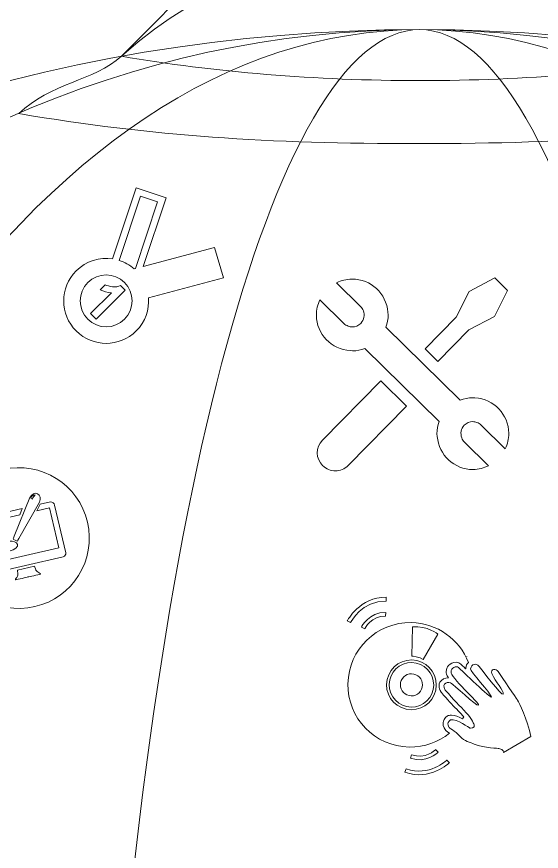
# Model space of a CAD drawing. Header units: inches. Extents: x 147 to 457, y -536 to -220.
# Drawn here: x 268.5 to 314.2, y -332 to -259.3 of the extents above; entities that cross this region are included whole.
import ezdxf

# ---------------------------------------------------------------- set-up
doc = ezdxf.new("R2010")
doc.units = ezdxf.units.IN
doc.header["$MEASUREMENT"] = 0
doc.layers.add('Layer 1', color=7, linetype='Continuous')

# ---------------------------------------------------------------- blocks, each defined once
blk = doc.blocks.new('block 5')
at = {"layer": 'Layer 1', "lineweight": 0}
for points in [[(303.59, -260.414), (238.257, -260.414), (183.057, -303.759), (165.153, -363.258), (165.153, -363.258), (442.028, -363.258), (442.028, -363.258), (424.123, -303.759), (368.923, -260.414), (303.59, -260.414)], [(303.59, -260.414), (253.373, -260.414), (210.944, -303.759), (197.185, -363.258), (197.185, -363.258), (409.998, -363.258), (409.998, -363.258), (396.235, -303.759), (353.809, -260.414), (303.59, -260.414)], [(303.59, -260.414), (270.146, -260.414), (241.89, -303.759), (232.725, -363.258), (232.725, -363.258), (374.457, -363.258), (374.457, -363.258), (365.291, -303.759), (337.035, -260.414), (303.59, -260.414)], [(303.59, -260.414), (290.645, -260.414), (279.709, -303.759), (276.164, -363.258), (276.164, -363.258), (331.018, -363.258), (331.018, -363.258), (327.471, -303.759), (316.534, -260.414), (303.59, -260.414)]]:
    blk.add_open_spline(points, degree=3, knots=[0, 0, 0, 0, 1, 1, 1, 2, 2, 2, 3, 3, 3, 3], dxfattribs=at)
blk = doc.blocks.new('block 58')
at = {"layer": 'Layer 1', "lineweight": 0}
for points, knots in [([(297.581, -312.048), (297.581, -312.048), (297.291, -311.905), (297.291, -311.905), (297.303, -311.883), (298.36, -309.807), (300.683, -309.847), (300.683, -309.847), (300.677, -310.167), (300.677, -310.167), (298.562, -310.132), (297.59, -312.028), (297.581, -312.048)], [0, 0, 0, 0, 1, 1, 1, 2, 2, 2, 3, 3, 3, 4, 4, 4, 4]), ([(298.519, -312.442), (298.545, -312.389), (299.185, -311.133), (300.635, -311.156), (300.635, -311.156), (300.63, -311.478), (300.63, -311.478), (299.386, -311.457), (298.829, -312.54), (298.805, -312.585), (298.805, -312.585), (298.519, -312.442), (298.519, -312.442)], [0, 0, 0, 0, 1, 1, 1, 2, 2, 2, 3, 3, 3, 4, 4, 4, 4]), ([(306.183, -321.677), (306.092, -321.61), (306.006, -321.55), (305.934, -321.502), (305.934, -321.502), (305.898, -321.478), (305.898, -321.478), (305.898, -321.478), (305.869, -321.445), (305.869, -321.445), (305.82, -321.395), (305.585, -321.117), (305.633, -320.757), (305.652, -320.595), (305.738, -320.363), (306.027, -320.178), (306.027, -320.178), (306.086, -320.141), (306.086, -320.141), (306.086, -320.141), (306.154, -320.127), (306.154, -320.127), (306.217, -320.115), (306.283, -320.108), (306.354, -320.109), (306.65, -320.114), (307.004, -320.251), (307.319, -320.412), (307.357, -320.357), (307.392, -320.3), (307.425, -320.244), (307.394, -320.207), (307.361, -320.17), (307.326, -320.132), (307.15, -319.946), (306.984, -319.771), (306.814, -319.596), (306.419, -319.185), (306.01, -318.76), (305.488, -318.139), (305.488, -318.139), (305.463, -318.106), (305.463, -318.106), (305.186, -317.691), (305.277, -317.387), (305.356, -317.244), (305.49, -316.997), (305.782, -316.85), (306.099, -316.866), (305.922, -316.614), (305.868, -316.442), (305.9, -316.292), (305.903, -316.105), (305.973, -315.927), (306.105, -315.783), (306.271, -315.6), (306.521, -315.49), (306.758, -315.494), (306.928, -315.496), (307.082, -315.56), (307.19, -315.673), (307.241, -315.727), (307.391, -315.872), (307.597, -316.068), (307.596, -316.047), (307.598, -316.026), (307.603, -316.003), (307.631, -315.811), (307.713, -315.644), (307.832, -315.517), (307.061, -313.515), (305.137, -312.079), (302.861, -312.041), (299.867, -311.99), (297.398, -314.377), (297.348, -317.372), (297.297, -320.367), (299.684, -322.836), (302.679, -322.886), (304.004, -322.908), (305.227, -322.452), (306.183, -321.677)], [0, 0, 0, 0, 1, 1, 1, 2, 2, 2, 3, 3, 3, 4, 4, 4, 5, 5, 5, 6, 6, 6, 7, 7, 7, 8, 8, 8, 9, 9, 9, 10, 10, 10, 11, 11, 11, 12, 12, 12, 13, 13, 13, 14, 14, 14, 15, 15, 15, 16, 16, 16, 17, 17, 17, 18, 18, 18, 19, 19, 19, 20, 20, 20, 21, 21, 21, 22, 22, 22, 23, 23, 23, 24, 24, 24, 25, 25, 25, 26, 26, 26, 27, 27, 27, 27]), ([(302.961, -312.42), (302.961, -312.42), (302.961, -312.42), (302.961, -312.42), (304.269, -312.324), (305.184, -313.043), (305.184, -313.043), (305.184, -313.043), (303.903, -315.249), (303.903, -315.249), (303.603, -315.008), (302.917, -314.974), (302.917, -314.974), (302.917, -314.974), (302.961, -312.42), (302.961, -312.42)], [0, 0, 0, 0, 1, 1, 1, 2, 2, 2, 3, 3, 3, 4, 4, 4, 5, 5, 5, 5]), ([(300.709, -317.428), (300.729, -316.234), (301.718, -315.279), (302.913, -315.3), (304.107, -315.319), (305.064, -316.307), (305.043, -317.501), (305.023, -318.695), (304.034, -319.65), (302.84, -319.631), (301.645, -319.611), (300.689, -318.623), (300.709, -317.428)], [0, 0, 0, 0, 1, 1, 1, 2, 2, 2, 3, 3, 3, 4, 4, 4, 4]), ([(307.688, -314.992), (307.686, -314.984), (307.685, -314.977), (307.685, -314.97), (307.685, -314.976), (307.687, -314.98), (307.692, -314.986), (307.692, -314.987), (307.69, -314.99), (307.688, -314.992)], [0, 0, 0, 0, 1, 1, 1, 2, 2, 2, 3, 3, 3, 3]), ([(304.813, -317.497), (304.831, -316.431), (303.977, -315.546), (302.91, -315.526), (301.84, -315.509), (300.958, -316.365), (300.939, -317.432), (300.922, -318.501), (301.776, -319.384), (302.844, -319.401), (303.912, -319.419), (304.795, -318.565), (304.813, -317.497)], [0, 0, 0, 0, 1, 1, 1, 2, 2, 2, 3, 3, 3, 4, 4, 4, 4]), ([(310.893, -323.363), (310.893, -323.363), (310.981, -323.081), (310.474, -322.997), (310.474, -322.997), (309.253, -322.959), (308.34, -322.641), (308.069, -322.506), (307.404, -322.319), (307.171, -322.015), (306.935, -321.71), (306.197, -321.21), (306.197, -321.21), (306.197, -321.21), (305.822, -320.807), (306.282, -320.514), (306.818, -320.404), (307.956, -321.227), (307.956, -321.227), (307.956, -321.227), (308.448, -321.272), (308.333, -320.939), (308.333, -320.939), (308.196, -320.481), (307.653, -319.896), (307.067, -319.27), (306.561, -318.791), (305.826, -317.917), (305.408, -317.289), (306.168, -317.136), (306.371, -317.351), (306.442, -317.323), (308.564, -319.405), (308.723, -319.231), (308.829, -319.113), (306.164, -316.657), (306.329, -316.365), (306.286, -315.988), (306.799, -315.77), (306.972, -315.952), (307.17, -316.157), (309.909, -318.779), (309.843, -318.515), (309.764, -318.205), (307.994, -316.273), (308.023, -316.081), (308.088, -315.667), (308.513, -315.511), (308.77, -315.863), (308.831, -315.947), (310.797, -318.542), (310.862, -318.28), (310.936, -317.972), (310.194, -317.197), (309.884, -316.487), (309.701, -316.075), (310.245, -316.008), (310.435, -316.318), (310.766, -316.867), (312.021, -318.63), (312.082, -318.757), (312.082, -318.757), (312.752, -319.862), (313.142, -321.443), (313.142, -321.443), (313.274, -321.95), (313.274, -321.95), (313.274, -321.95), (310.893, -323.363), (310.893, -323.363)], [0, 0, 0, 0, 1, 1, 1, 2, 2, 2, 3, 3, 3, 4, 4, 4, 5, 5, 5, 6, 6, 6, 7, 7, 7, 8, 8, 8, 9, 9, 9, 10, 10, 10, 11, 11, 11, 12, 12, 12, 13, 13, 13, 14, 14, 14, 15, 15, 15, 16, 16, 16, 17, 17, 17, 18, 18, 18, 19, 19, 19, 20, 20, 20, 21, 21, 21, 22, 22, 22, 23, 23, 23, 23]), ([(301.913, -317.448), (301.922, -316.917), (302.361, -316.494), (302.893, -316.503), (303.425, -316.512), (303.848, -316.95), (303.839, -317.48), (303.83, -318.013), (303.392, -318.438), (302.86, -318.428), (302.329, -318.419), (301.904, -317.981), (301.913, -317.448)], [0, 0, 0, 0, 1, 1, 1, 2, 2, 2, 3, 3, 3, 4, 4, 4, 4]), ([(304.981, -323.105), (304.981, -323.105), (305.206, -323.334), (305.206, -323.334), (305.163, -323.377), (304.144, -324.352), (302.783, -323.853), (302.783, -323.853), (302.894, -323.552), (302.894, -323.552), (304.061, -323.98), (304.944, -323.14), (304.981, -323.105)], [0, 0, 0, 0, 1, 1, 1, 2, 2, 2, 3, 3, 3, 4, 4, 4, 4]), ([(305.962, -324.016), (305.962, -324.016), (306.185, -324.245), (306.185, -324.245), (306.169, -324.261), (304.488, -325.875), (302.308, -325.074), (302.308, -325.074), (302.419, -324.773), (302.419, -324.773), (304.404, -325.503), (305.946, -324.03), (305.962, -324.016)], [0, 0, 0, 0, 1, 1, 1, 2, 2, 2, 3, 3, 3, 4, 4, 4, 4])]:
    blk.add_open_spline(points, degree=3, knots=knots, dxfattribs=at)
blk = doc.blocks.new('block 57')
at = {"layer": 'Layer 1'}
blk.add_blockref('block 58', (0, 0), dxfattribs=at)
blk = doc.blocks.new('block 74')
at = {"layer": 'Layer 1', "lineweight": 0}
blk.add_open_spline([(269.892, -301.292), (269.892, -301.292), (269.893, -301.136), (270.131, -300.909), (270.131, -300.909), (269.829, -300.932), (269.737, -301.208), (269.854, -301.265), (269.892, -301.292), (269.892, -301.292)], degree=3, knots=[0, 0, 0, 0, 1, 1, 1, 2, 2, 2, 3, 3, 3, 3], dxfattribs=at)
blk = doc.blocks.new('block 73')
at = {"layer": 'Layer 1'}
blk.add_blockref('block 74', (0, 0), dxfattribs=at)
blk = doc.blocks.new('block 76')
at = {"layer": 'Layer 1', "lineweight": 0}
for points, knots in [([(267.328, -298.725), (264.034, -299.486), (261.98, -302.776), (262.743, -306.071), (263.506, -309.366), (266.796, -311.418), (270.091, -310.656), (273.385, -309.893), (275.437, -306.604), (274.676, -303.309), (273.913, -300.014), (270.623, -297.961), (267.328, -298.725)], [0, 0, 0, 0, 1, 1, 1, 2, 2, 2, 3, 3, 3, 4, 4, 4, 4]), ([(270.335, -300.826), (270.563, -300.936), (270.631, -301.266), (270.489, -301.56), (270.489, -301.56), (268.701, -304.714), (268.701, -304.714), (268.557, -305.01), (268.602, -304.988), (268.373, -304.877), (268.145, -304.767), (268.155, -304.815), (268.298, -304.52), (268.298, -304.52), (269.663, -301.162), (269.663, -301.162), (269.805, -300.866), (270.107, -300.716), (270.335, -300.826)], [0, 0, 0, 0, 1, 1, 1, 2, 2, 2, 3, 3, 3, 4, 4, 4, 5, 5, 5, 6, 6, 6, 6]), ([(272.776, -305.966), (272.812, -306.123), (272.712, -306.278), (272.555, -306.315), (272.555, -306.315), (265.969, -307.839), (265.969, -307.839), (265.81, -307.876), (265.653, -307.781), (265.616, -307.623), (265.616, -307.623), (264.655, -303.471), (264.655, -303.471), (264.619, -303.312), (264.705, -303.104), (264.864, -303.067), (264.864, -303.067), (268.974, -302.115), (268.974, -302.115), (268.974, -302.115), (268.782, -302.663), (268.782, -302.663), (268.782, -302.663), (265.165, -303.499), (265.165, -303.499), (265.165, -303.499), (265.967, -306.96), (265.967, -306.96), (265.967, -306.96), (272.17, -305.524), (272.17, -305.524), (272.17, -305.524), (271.37, -302.064), (271.37, -302.064), (271.37, -302.064), (270.271, -302.318), (270.271, -302.318), (270.271, -302.318), (270.557, -301.748), (270.557, -301.748), (270.557, -301.748), (271.45, -301.542), (271.45, -301.542), (271.607, -301.506), (271.778, -301.655), (271.814, -301.814), (271.814, -301.814), (272.776, -305.966), (272.776, -305.966)], [0, 0, 0, 0, 1, 1, 1, 2, 2, 2, 3, 3, 3, 4, 4, 4, 5, 5, 5, 6, 6, 6, 7, 7, 7, 8, 8, 8, 9, 9, 9, 10, 10, 10, 11, 11, 11, 12, 12, 12, 13, 13, 13, 14, 14, 14, 15, 15, 15, 16, 16, 16, 16]), ([(268.437, -305.563), (267.836, -305.993), (266.834, -305.998), (267.23, -305.903), (267.625, -305.809), (267.652, -305.702), (267.69, -305.274), (267.783, -304.591), (269.038, -305.135), (268.437, -305.563)], [0, 0, 0, 0, 1, 1, 1, 2, 2, 2, 3, 3, 3, 3]), ([(270.542, -307.833), (270.45, -307.867), (269.559, -308.061), (269.493, -308.075), (269.428, -308.092), (268.54, -308.309), (268.444, -308.317), (268.344, -308.328), (268.422, -308.226), (268.525, -308.106), (268.628, -307.986), (268.603, -307.821), (268.603, -307.821), (268.603, -307.821), (268.575, -307.487), (268.575, -307.487), (268.575, -307.487), (270.058, -307.144), (270.058, -307.144), (270.058, -307.144), (270.18, -307.456), (270.18, -307.456), (270.18, -307.456), (270.227, -307.603), (270.373, -307.666), (270.518, -307.728), (270.637, -307.797), (270.542, -307.833)], [0, 0, 0, 0, 1, 1, 1, 2, 2, 2, 3, 3, 3, 4, 4, 4, 5, 5, 5, 6, 6, 6, 7, 7, 7, 8, 8, 8, 9, 9, 9, 9])]:
    blk.add_open_spline(points, degree=3, knots=knots, dxfattribs=at)
blk = doc.blocks.new('block 75')
at = {"layer": 'Layer 1'}
blk.add_blockref('block 76', (0, 0), dxfattribs=at)
blk = doc.blocks.new('block 72')
at = {"layer": 'Layer 1'}
for name in ['block 75', 'block 73']:
    blk.add_blockref(name, (0, 0), dxfattribs=at)
blk = doc.blocks.new('block 83')
at = {"layer": 'Layer 1', "lineweight": 0}
for points, knots in [([(279.987, -283.76), (279.987, -283.76), (286.512, -282.016), (286.512, -282.016), (286.512, -282.016), (285.737, -279.388), (285.737, -279.388), (285.737, -279.388), (279.526, -281.047), (279.526, -281.047), (279.526, -281.047), (281.51, -275.053), (281.51, -275.053), (281.51, -275.053), (278.908, -274.194), (278.908, -274.194), (278.908, -274.194), (276.86, -280.385), (276.86, -280.385), (275.735, -280.214), (274.547, -280.557), (273.683, -281.421), (272.24, -282.864), (272.241, -285.212), (273.685, -286.656), (275.127, -288.099), (277.476, -288.1), (278.918, -286.656), (279.711, -285.863), (280.065, -284.798), (279.987, -283.76)], [0, 0, 0, 0, 1, 1, 1, 2, 2, 2, 3, 3, 3, 4, 4, 4, 5, 5, 5, 6, 6, 6, 7, 7, 7, 8, 8, 8, 9, 9, 9, 10, 10, 10, 10]), ([(279.274, -274.923), (279.274, -274.923), (280.781, -275.419), (280.781, -275.419), (280.781, -275.419), (278.859, -281.228), (278.859, -281.228), (278.859, -281.228), (278.739, -281.259), (278.739, -281.259), (278.347, -280.913), (277.898, -280.665), (277.424, -280.515), (277.424, -280.515), (279.274, -274.923), (279.274, -274.923)], [0, 0, 0, 0, 1, 1, 1, 2, 2, 2, 3, 3, 3, 4, 4, 4, 5, 5, 5, 5]), ([(274.705, -285.635), (273.823, -284.754), (273.824, -283.32), (274.705, -282.44), (275.585, -281.559), (277.018, -281.559), (277.899, -282.441), (278.78, -283.321), (278.78, -284.755), (277.899, -285.636), (277.019, -286.516), (275.585, -286.516), (274.705, -285.635)], [0, 0, 0, 0, 1, 1, 1, 2, 2, 2, 3, 3, 3, 4, 4, 4, 4])]:
    blk.add_open_spline(points, degree=3, knots=knots, dxfattribs=at)
blk = doc.blocks.new('block 82')
at = {"layer": 'Layer 1'}
blk.add_blockref('block 83', (0, 0), dxfattribs=at)
blk = doc.blocks.new('block 85')
at = {"layer": 'Layer 1', "lineweight": 0}
blk.add_open_spline([(276.853, -282.803), (276.589, -282.77), (276.374, -282.71), (276.206, -282.627), (276.206, -282.627), (275.769, -283.065), (275.769, -283.065), (276.087, -283.226), (276.417, -283.311), (276.758, -283.324), (276.758, -283.324), (274.938, -285.144), (274.938, -285.144), (274.938, -285.144), (275.421, -285.627), (275.421, -285.627), (275.421, -285.627), (277.952, -283.096), (277.952, -283.096), (277.952, -283.096), (277.56, -282.704), (277.56, -282.704), (277.351, -282.803), (277.115, -282.836), (276.853, -282.803)], degree=3, knots=[0, 0, 0, 0, 1, 1, 1, 2, 2, 2, 3, 3, 3, 4, 4, 4, 5, 5, 5, 6, 6, 6, 7, 7, 7, 8, 8, 8, 8], dxfattribs=at)
blk = doc.blocks.new('block 84')
at = {"layer": 'Layer 1'}
blk.add_blockref('block 85', (0, 0), dxfattribs=at)
blk = doc.blocks.new('block 81')
at = {"layer": 'Layer 1'}
for name in ['block 82', 'block 84']:
    blk.add_blockref(name, (0, 0), dxfattribs=at)
blk = doc.blocks.new('block 99')
at = {"layer": 'Layer 1', "lineweight": 0}
blk.add_open_spline([(295.13, -296.175), (294.524, -296.789), (294.532, -297.778), (295.147, -298.383), (295.455, -298.686), (295.857, -298.835), (296.256, -298.831), (296.657, -298.828), (297.055, -298.672), (297.358, -298.366), (297.358, -298.366), (302.445, -293.194), (302.445, -293.194), (302.445, -293.194), (300.217, -291.001), (300.217, -291.001), (300.217, -291.001), (295.13, -296.175), (295.13, -296.175)], degree=3, knots=[0, 0, 0, 0, 1, 1, 1, 2, 2, 2, 3, 3, 3, 4, 4, 4, 5, 5, 5, 6, 6, 6, 6], dxfattribs=at)
blk = doc.blocks.new('block 98')
at = {"layer": 'Layer 1'}
blk.add_blockref('block 99', (0, 0), dxfattribs=at)
blk = doc.blocks.new('block 101')
at = {"layer": 'Layer 1', "lineweight": 0}
blk.add_lwpolyline([(307.872, -286.56), (310.095, -285.387), (311.248, -283.118), (310.148, -282.036), (307.896, -283.224), (306.759, -285.466), (304.061, -288.21), (305.173, -289.303), (307.872, -286.56)], dxfattribs=at)
blk = doc.blocks.new('block 100')
at = {"layer": 'Layer 1'}
blk.add_blockref('block 101', (0, 0), dxfattribs=at)
blk = doc.blocks.new('block 103')
at = {"layer": 'Layer 1', "lineweight": 0}
blk.add_open_spline([(308.409, -292.486), (308.409, -292.486), (308.198, -292.469), (308.198, -292.469), (307.818, -292.471), (307.457, -292.553), (307.121, -292.68), (307.121, -292.68), (300.654, -286.319), (300.654, -286.319), (300.775, -285.98), (300.85, -285.62), (300.848, -285.236), (300.848, -285.236), (300.824, -285.027), (300.824, -285.027), (300.699, -283.402), (299.35, -282.125), (297.696, -282.137), (297.216, -282.142), (296.766, -282.263), (296.36, -282.46), (296.36, -282.46), (298.453, -284.521), (298.453, -284.521), (298.563, -284.629), (298.64, -284.755), (298.691, -284.892), (298.829, -285.261), (298.76, -285.692), (298.466, -285.991), (298.263, -286.197), (297.998, -286.302), (297.731, -286.304), (297.608, -286.305), (297.487, -286.279), (297.367, -286.234), (297.231, -286.186), (297.103, -286.112), (296.991, -286.004), (296.991, -286.004), (294.899, -283.945), (294.899, -283.945), (294.707, -284.355), (294.593, -284.806), (294.597, -285.288), (294.612, -286.942), (295.911, -288.27), (297.539, -288.367), (297.539, -288.367), (297.748, -288.387), (297.748, -288.387), (298.13, -288.384), (298.491, -288.303), (298.826, -288.176), (298.826, -288.176), (305.293, -294.536), (305.293, -294.536), (305.171, -294.874), (305.097, -295.236), (305.1, -295.618), (305.1, -295.618), (305.123, -295.83), (305.123, -295.83), (305.247, -297.452), (306.596, -298.731), (308.251, -298.718), (308.731, -298.713), (309.181, -298.593), (309.587, -298.394), (309.587, -298.394), (307.493, -296.333), (307.493, -296.333), (307.384, -296.226), (307.309, -296.097), (307.257, -295.961), (307.117, -295.594), (307.185, -295.163), (307.481, -294.862), (307.684, -294.657), (307.95, -294.554), (308.215, -294.551), (308.34, -294.548), (308.462, -294.575), (308.578, -294.618), (308.715, -294.669), (308.847, -294.739), (308.955, -294.848), (308.955, -294.848), (311.048, -296.909), (311.048, -296.909), (311.241, -296.499), (311.355, -296.046), (311.351, -295.566), (311.336, -293.913), (310.035, -292.582), (308.409, -292.486)], degree=3, knots=[0, 0, 0, 0, 1, 1, 1, 2, 2, 2, 3, 3, 3, 4, 4, 4, 5, 5, 5, 6, 6, 6, 7, 7, 7, 8, 8, 8, 9, 9, 9, 10, 10, 10, 11, 11, 11, 12, 12, 12, 13, 13, 13, 14, 14, 14, 15, 15, 15, 16, 16, 16, 17, 17, 17, 18, 18, 18, 19, 19, 19, 20, 20, 20, 21, 21, 21, 22, 22, 22, 23, 23, 23, 24, 24, 24, 25, 25, 25, 26, 26, 26, 27, 27, 27, 28, 28, 28, 29, 29, 29, 30, 30, 30, 31, 31, 31, 32, 32, 32, 32], dxfattribs=at)
blk = doc.blocks.new('block 102')
at = {"layer": 'Layer 1'}
blk.add_blockref('block 103', (0, 0), dxfattribs=at)
blk = doc.blocks.new('block 97')
at = {"layer": 'Layer 1'}
for name in ['block 102', 'block 100', 'block 98']:
    blk.add_blockref(name, (0, 0), dxfattribs=at)
blk = doc.blocks.new('block 3')
at = {"layer": 'Layer 1', "lineweight": 0}
for points, knots in [([(305.286, -234.46), (305.286, -234.46), (305.286, -227.429), (305.286, -227.429), (305.286, -227.429), (301.951, -227.429), (301.951, -227.429), (301.951, -227.429), (301.951, -234.549), (301.951, -234.549), (298.177, -241.02), (289.319, -251.127), (277.631, -262.738), (285.731, -264.106), (294.495, -264.857), (303.644, -264.857), (312.793, -264.857), (321.555, -264.106), (329.654, -262.738), (317.912, -251.073), (309.029, -240.927), (305.286, -234.46)], [0, 0, 0, 0, 1, 1, 1, 2, 2, 2, 3, 3, 3, 4, 4, 4, 5, 5, 5, 6, 6, 6, 7, 7, 7, 7]), ([(339.091, -267.63), (336.06, -264.618), (332.324, -265.096), (329.654, -262.738), (314.292, -249.18), (306.294, -261.575), (303.99, -254.337), (301.641, -261.724), (293.42, -248.476), (277.631, -262.738), (275.257, -264.884), (271.388, -265.069), (268.709, -267.73), (280.444, -269.714), (290.306, -270.341), (303.56, -270.341), (316.814, -270.341), (327.358, -269.613), (339.091, -267.63)], [0, 0, 0, 0, 1, 1, 1, 2, 2, 2, 3, 3, 3, 4, 4, 4, 5, 5, 5, 6, 6, 6, 6])]:
    blk.add_open_spline(points, degree=3, knots=knots, dxfattribs=at)
at = {"layer": 'Layer 1'}
for name in ['block 5', 'block 81', 'block 97', 'block 72', 'block 57']:
    blk.add_blockref(name, (0, 0), dxfattribs=at)
blk = doc.blocks.new('block 2')
at = {"layer": 'Layer 1'}
blk.add_blockref('block 3', (0, 0), dxfattribs=at)

msp = doc.modelspace()

# ---------------------------------------------------------------- block references
at = {"layer": 'Layer 1'}
msp.add_blockref('block 2', (0, 0), dxfattribs=at)

doc.saveas('drawing.dxf')
